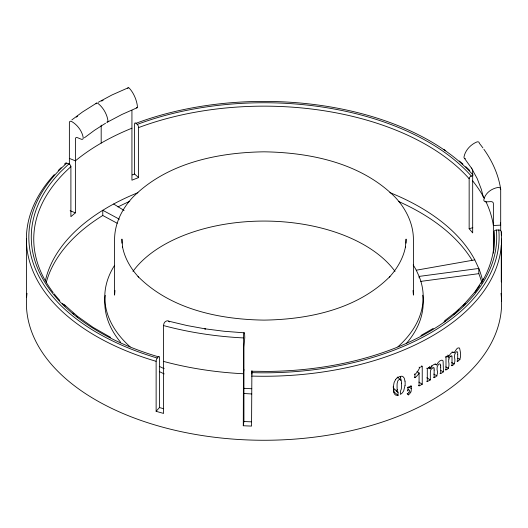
<?xml version="1.0" encoding="UTF-8"?>
<svg xmlns="http://www.w3.org/2000/svg" width="528" height="528" viewBox="0 0 528 528"><rect width="100%" height="100%" fill="white"/><g stroke="black" fill="none" stroke-linecap="round" stroke-linejoin="round"><path stroke-width="0.79" d="M64.739 164.201A2.449 1.676 48.4 0 1 66.785 163.145L68.838 163.918A2.449 1.676 48.4 0 1 70.897 166.69L70.897 216.685A230.254 132.937 0 0 1 75.392 212.843L75.392 138.838A2.449 1.637 50.5 0 1 77.398 137.65L81.239 139.207A2.449 1.637 50.5 0 0 83.219 137.669A17.147 11.471 50.5 0 0 71.709 121.552A2.449 1.637 50.5 0 0 69.373 122.575L69.373 164.096M169.455 321.941A17.147 5.914 -74.9 0 0 164.795 322.113A2.449 0.845 -74.9 0 0 163.588 325.578L163.588 413.411A237.6 137.174 0 0 1 156.13 411.312L156.13 361.31A2.449 0.911 -73.6 0 1 157.245 358.057L158.354 356.796A232.716 134.356 0 0 1 60.357 172.042L68.838 163.918M156.13 411.312L159.469 407.537L159.469 357.535A2.449 0.911 -73.6 0 0 158.354 356.796M251.948 374.299L251.889 370.808L251.566 426.076A237.6 137.174 0 0 1 243.289 425.746L243.54 334.297A17.147 1.221 -87.1 0 1 244.768 337.689L243.936 347.127L243.929 421.516L243.289 425.746M431.706 367.099L431.706 366.577A20.46 11.444 -61.5 0 1 431.719 365.607M501.277 281.906L501.277 245.025M501.277 235.184L501.277 231.911A2.449 2 -5.2 0 0 498.828 229.984L496.379 230.056A232.716 134.356 0 0 1 268.198 371.428L251.823 371.25M501.58 301.264L501.6 239.085M398.066 395.373L393.921 391.868L393.928 388.661L398.072 392.165L398.066 395.373L395.888 395.215L394.409 393.947L393.598 391.466L393.373 387.539A30.076 20.632 -48.2 0 1 393.446 386.463M397.472 391.934L396.264 390.944L396.264 390.344M410.725 385.717L411.299 386.133L411.292 388.991A8.435 5.432 -53.6 0 1 410.876 391.915M457.717 354.572L457.71 353.272A12.943 6.125 -67.7 0 0 457.664 352.48C457.142 349.648 454.047 354.347 454.608 356.044A19.866 9.689 -66.7 0 0 454.555 357.43C455.327 360.301 455.096 365.891 451.295 365.475M440.689 367.033L440.675 365.561M457.717 354.829L457.717 361.363L456.964 361.053M440.689 367.118L440.682 373.646L440.002 373.296M393.419 386.476L394.086 382.582L395.624 379.48M405.016 385.427L403.676 390.898L402.303 392.931L400.481 394.416L400.488 391.208L401.26 389.123A21.952 14.626 -50.8 0 0 401.485 386.813L401.491 383.196M114.972 290.479L114.583 295.086L114.583 239.085C114.715 223.582 121.994 208.936 132.389 197.71L132.858 197.201C166.848 163.079 217.404 152.506 264 151.82C310.596 152.506 361.152 163.079 395.142 197.201L395.611 197.71C406.006 208.936 413.285 223.582 413.417 239.085L413.417 295.086L413.028 290.479M243.929 369.514L243.289 373.745A237.6 137.174 0 0 1 163.588 361.416M448.899 358.994L448.708 360.393A20.387 10.468 -65 0 0 448.661 361.607C449.368 364.597 449.255 370.28 445.282 369.785M452.06 351.925C455.433 355.067 455.697 346.342 459.545 348.044C460.522 352.282 462.112 358.829 457.717 361.363M446.318 356.182L448.457 357.185L449.777 354.763A5.782 2.818 -64.7 0 1 451.216 353.153A6.811 3.3 -64.4 0 1 451.895 352.638L452.912 352.196A4.468 2.198 -65.7 0 1 453.743 352.334L454.265 352.882M435.046 364.01L436.715 364.921L438.24 362.446L440.015 360.796L441.91 360.103L443.084 360.829L443.474 371.824L440.682 373.646M428.168 367.673L430.089 368.808L431.587 366.485A5.782 3.227 -59.3 0 1 433.224 364.973A6.811 3.782 -59.1 0 1 434.003 364.505L435.164 364.142A4.468 2.515 -60.4 0 1 436.115 364.333L436.715 364.921M483.437 278.942L474.751 292.136L463.703 304.722M409.002 392.41L407.695 393.756L407.141 393.334M464.178 304.201L454.931 312.708L444.602 320.793M450.509 356.275L450.364 356.4A2.957 1.511 -65.1 0 0 448.873 359M414.328 377.131L414.909 377.54L414.909 374.425L415.661 373.745A13.735 9.016 -56 0 0 417.767 371.309M71.841 119.902L82.533 111.962L96.604 103.085M84.414 137.782L94.406 130.357L105.567 123.229M397.089 377.969L399.287 376.702L401.465 376.22A5.617 3.716 -50.1 0 1 402.91 376.576L404.27 378.173L404.976 381.13M447.744 355.073L448.457 355.41L445.988 357.139L445.988 370.121M396.614 390.72L396.264 390.944M440.675 365.561A12.943 7.069 -62.5 0 0 440.623 364.762C439.831 361.799 436.544 366.478 437.111 368.108A19.866 11.114 -61.5 0 0 437.052 369.488C438.088 372.596 437.369 377.975 433.488 377.309M420.948 335.504L433.257 328.409M98.32 102.274L111.976 94.961L128.218 87.773M107.56 122.06L121.928 114.464L137.102 107.752M432.254 368.148A2.957 1.716 -59.7 0 0 430.564 370.656L430.379 372.042A20.387 11.88 -59.5 0 0 430.327 373.25L430.327 379.889L429.574 380.318M430.089 368.808L430.089 367.039L429.574 367.33M428.875 367.719L429.224 367.528M429.198 380.53L427.297 381.579L426.664 381.19M428.525 367.917L427.297 368.59L426.664 368.207M421.839 384.463L422.235 384.265L422.235 366.26L421.621 365.864M421.918 366.425L420.479 367.158M421.45 384.668L420.46 385.169M419.833 367.481L419.067 367.165M420.064 385.367L419.074 385.862L418.473 385.46M410.883 386.318L411.299 386.133M410.467 386.509L409.226 387.064M408.811 387.248L407.972 387.618L407.418 387.202M472.791 175.666L471.339 176.095A2.449 1.782 -41.4 0 0 469.154 178.735L469.154 228.736A230.254 132.937 0 0 1 472.679 232.907L472.679 169.91M469.154 228.736L472.791 227.667M413.193 264.99A159.218 91.925 0 0 1 416.262 270.211L474.817 259.875L478.804 268.455A220.453 127.274 0 0 1 482.678 280.975M393.921 391.868L393.558 391.921M420.77 281.391L478.804 273.656A220.453 127.274 0 0 1 481.912 283.028M243.969 332.798L224.11 331.267L204.541 328.766L205.643 328.931L186.886 325.512L168.709 321.169M457.466 358.321L460.126 359.37M69.373 158.407L75.392 160.842A230.254 132.937 0 0 1 131.934 128.192M70.125 210.712L75.392 212.843M451.618 362.597L454.562 363.865M397.379 377.025L400.805 379.863M445.81 366.914L448.668 368.247M445.282 356.796L445.988 357.139M440.695 370.438L443.474 371.824M119.387 219.232L102.769 210.283A220.453 127.274 0 0 0 45.461 280.355M137.92 192.68A220.453 127.274 0 0 0 108.115 207.088L102.769 210.283L102.769 215.483L117.216 223.265M433.712 374.108L437.052 375.929M110.57 337.346L92.987 327.307L77.51 316.345L64.126 304.498M426.789 377.81L430.327 379.889M429.449 366.656L430.089 367.039M113.652 204.006L124.093 210.467M418.869 382.087L422.235 384.265M416.975 371.507L419.074 372.913L419.074 385.862M414.328 374.015L414.909 374.425M408.738 386.714L411.299 388.588M407.9 389.083L409.589 390.337L409.319 391.789A2.422 1.577 -53.1 0 1 409.002 392.41M407.794 394.469L408.355 394.885A5.749 3.848 -53.8 0 0 410.85 391.954M407.418 390.634L407.972 391.057L407.972 387.618M138.593 177.599L138.593 127.598A2.449 1.089 69.4 0 0 137.26 124.417L135.927 123.229A2.449 1.089 69.4 0 0 134.594 124.04L134.594 174.042L138.593 177.599A230.254 132.937 0 0 0 131.934 180.193L131.934 110.319M464.508 158.4L471.893 168.696L471.431 168.029L477.226 178.629L481.391 189.486L483.338 197.254M407.695 393.756L408.355 394.885M416.262 270.211L419.133 276.408L419.133 277.893M433.97 368.155L434.122 369.296A27.39 15.616 -60.6 0 1 434.141 370.055M451.862 356.281L452.001 357.416A27.39 13.682 -65.9 0 1 452.014 358.175L452.021 365.798M400.409 376.312L400.613 377.711M397.129 389.545L397.069 385.057A25.786 17.444 -49.5 0 1 397.162 383.381L397.802 380.959A2.092 1.406 -49.8 0 1 400.389 379.5M434.141 370.055L434.141 377.678M26.4 238.88L26.591 297.614M483.872 149.266A237.6 137.174 0 0 1 500.696 189.301L500.696 230.822M496.379 230.056A2.449 2 -5.2 0 0 493.937 232.129L493.937 250.166M493.376 253.13L493.376 203.504A2.449 1.993 -8.6 0 0 490.934 201.623L486.262 201.861A2.449 1.993 -8.6 0 1 483.853 199.65A17.147 13.946 -8.6 0 1 497.851 187.473A2.449 1.993 -8.6 0 1 500.696 189.301M478.804 273.656L478.804 268.455L419.133 276.408A159.218 91.925 0 0 1 397.987 346.744M448.457 355.41L448.457 357.185M427.297 368.59L427.297 381.579M406.072 243.164L406.072 239.085L405.385 247.13L405.57 246.371C403.445 257.968 397.327 268.396 389.459 277.042L389.928 276.533C357.291 309.302 308.741 319.46 264 320.113C219.259 319.46 170.709 309.302 138.072 276.533L138.541 277.042C130.673 268.396 124.555 257.968 122.43 246.371L122.615 247.13L121.928 239.085L121.928 243.164M101.185 125.162L101.185 143.088M450.516 356.314A2.211 1.096 -64.6 0 1 451.975 356.123M432.432 368.082A2.211 1.247 -59.3 0 1 434.095 368.003M419.239 373.025A14.645 9.834 -56.8 0 1 414.982 377.725M419.621 367.567A8.012 4.97 -56.2 0 1 417.688 371.237M405.029 381.104A30.386 19.998 -51.9 0 1 405.075 385.407M395.637 379.487A5.564 3.689 -49.1 0 1 397.096 377.982M400.666 377.678A31.33 20.612 -51.9 0 1 400.785 380.49M397.954 392.278A6.904 4.653 -50 0 1 397.287 389.492M393.809 388.766A7.069 4.765 -50 0 1 393.169 386.753M400.957 379.757A12.349 8.25 -50.4 0 1 401.419 383.222M500.993 293.304A237.6 137.174 0 0 1 264 440.266A237.6 137.174 0 0 1 27.007 293.304M132.964 271.399A142.072 82.025 0 0 1 264 221.067A142.072 82.025 0 0 1 395.036 271.399M251.764 388.74A159.218 91.925 0 0 1 243.844 388.271M164.208 368.716A159.218 91.925 0 0 1 159.284 366.333M130.126 346.843A159.218 91.925 0 0 1 114.602 265.3M389.849 192.588A220.453 127.274 0 0 1 474.817 259.875M157.258 358.037A235.158 135.769 0 0 1 66.746 163.132M137.247 124.41A232.716 134.356 0 0 1 471.346 176.121M132.284 174.92A237.6 137.174 0 0 1 134.594 174.042M501.277 231.911A237.6 137.174 0 0 1 251.566 376.075M156.13 361.317A237.6 137.174 0 0 1 54.318 174.57M58.232 170.498A237.6 137.174 0 0 1 61.116 167.693M443.817 149.424A237.6 137.174 0 0 1 445.771 150.744M459.34 160.994A237.6 137.174 0 0 1 462.904 164.056M465.769 166.643A237.6 137.174 0 0 1 469.768 170.498M251.282 421.819A230.254 132.937 0 0 1 243.929 421.516M163.667 408.738A230.254 132.937 0 0 1 159.469 407.537M493.937 232.129A230.254 132.937 0 0 1 481.12 283.331M479.84 285.371A230.254 132.937 0 0 1 474.731 292.657M465.379 303.534A230.254 132.937 0 0 1 463.076 305.884M458.878 309.89A230.254 132.937 0 0 1 453.446 314.642M445.269 321.057A230.254 132.937 0 0 1 443.989 321.994M77.722 317.222A230.254 132.937 0 0 1 76.441 316.199M73.933 314.12A230.254 132.937 0 0 1 72.706 313.071M65.149 306.101A230.254 132.937 0 0 1 62.443 303.349M59.783 300.491A230.254 132.937 0 0 1 54.16 293.812M53.209 292.578A230.254 132.937 0 0 1 70.897 166.69M138.593 127.598A230.254 132.937 0 0 1 469.154 178.735M498.782 229.984A235.059 135.709 0 0 1 251.698 372.629M135.986 123.308A235.059 135.709 0 0 1 473.029 174.986M46.253 282.407A220.453 127.274 0 0 1 102.769 215.483M117.968 206.936A220.453 127.274 0 0 1 129.763 201.326M398.739 201.551A220.453 127.274 0 0 1 472.045 260.192M422.743 295.225A159.218 91.925 0 0 1 406.553 343.226M251.764 393.941A159.218 91.925 0 0 1 243.844 393.472M164.208 373.916A159.218 91.925 0 0 1 159.284 371.534M120.582 342.21A159.218 91.925 0 0 1 105.237 295.343M472.679 180.906A230.254 132.937 0 0 1 484.189 198.218M485.694 201.188A230.254 132.937 0 0 1 493.376 225.502L500.696 225.133A237.6 137.174 0 0 0 500.326 222.908M243.289 337.913A237.6 137.174 0 0 1 163.588 325.578M76.309 117.143A237.6 137.174 0 0 1 77.623 116.173M101.666 101.086A237.6 137.174 0 0 1 103.118 100.313M482.902 147.919A237.6 137.174 0 0 0 479.338 143.279A2.449 1.815 -38.9 0 0 476.751 142.006A17.147 12.685 -38.9 0 0 464.013 156.908A2.449 1.815 -38.9 0 0 465.379 158.73M96.037 103.831A2.449 1.412 60 0 1 98.01 103.455A17.147 9.9 60 0 1 107.943 120.661A2.449 1.412 60 0 1 106.63 122.179M127.769 88.394A2.449 1.148 68 0 1 129.36 88.268A17.147 8.032 68 0 1 137.419 106.379A2.449 1.148 68 0 1 136.33 107.771"/></g></svg>
